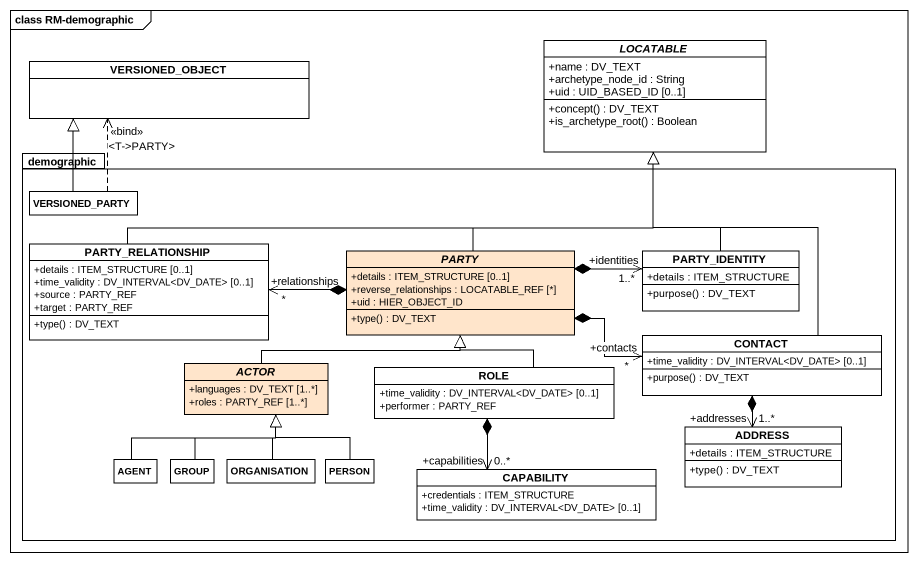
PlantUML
@startuml
mainframe class RM-demographic
hide circle
hide empty members
skinparam classAttributeIconSize 0
abstract class LOCATABLE #FFFFFF {
  +name : DV_TEXT
  +archetype_node_id : String
  +uid : UID_BASED_ID [0..1]
  +concept() : DV_TEXT
  +is_archetype_root() : Boolean
}
class VERSIONED_OBJECT #FFFFFF
package demographic {
  class VERSIONED_PARTY
  class PARTY_RELATIONSHIP {
    +details : ITEM_STRUCTURE [0..1]
    +time_validity : DV_INTERVAL<DV_DATE> [0..1]
    +source : PARTY_REF
    +target : PARTY_REF
    +type() : DV_TEXT
  }
  abstract class PARTY #FFE5CB {
    +details : ITEM_STRUCTURE [0..1]
    +reverse_relationships : LOCATABLE_REF [*]
    +uid : HIER_OBJECT_ID
    +type() : DV_TEXT
  }
  class PARTY_IDENTITY {
    +details : ITEM_STRUCTURE
    +purpose() : DV_TEXT
  }
  abstract class "ACTOR" as ACTOR_ #FFE5CB {
    +languages : DV_TEXT [1..*]
    +roles : PARTY_REF [1..*]
  }
  class CONTACT {
    +time_validity : DV_INTERVAL<DV_DATE> [0..1]
    +purpose() : DV_TEXT
  }
  class ROLE {
    +time_validity : DV_INTERVAL<DV_DATE> [0..1]
    +performer : PARTY_REF
  }
  class ADDRESS {
    +details : ITEM_STRUCTURE
    +type() : DV_TEXT
  }
  class "AGENT" as AGENT_
  class "GROUP" as GROUP_
  class ORGANISATION
  class "PERSON" as PERSON_
  class CAPABILITY {
    +credentials : ITEM_STRUCTURE
    +time_validity : DV_INTERVAL<DV_DATE> [0..1]
  }
}
VERSIONED_PARTY -up-|> VERSIONED_OBJECT
VERSIONED_PARTY .up.> VERSIONED_OBJECT : <<bind>>\n<T->PARTY>
PARTY_RELATIONSHIP -right-|> LOCATABLE
PARTY -up-|> LOCATABLE
PARTY *-left-> "+relationships\n*" PARTY_RELATIONSHIP
PARTY *-right-> "+identities\n1..*" PARTY_IDENTITY
PARTY *-right-> "+contacts\n*" CONTACT
PARTY_IDENTITY -up-|> LOCATABLE
ACTOR_ -right-|> PARTY
CONTACT -up-|> LOCATABLE
CONTACT *--> "+addresses\n1..*" ADDRESS
ROLE -up-|> PARTY
ROLE *--> "+capabilities\n0..*" CAPABILITY
AGENT_ -up-|> ACTOR_
GROUP_ -up-|> ACTOR_
ORGANISATION -up-|> ACTOR_
PERSON_ -up-|> ACTOR_
@enduml
